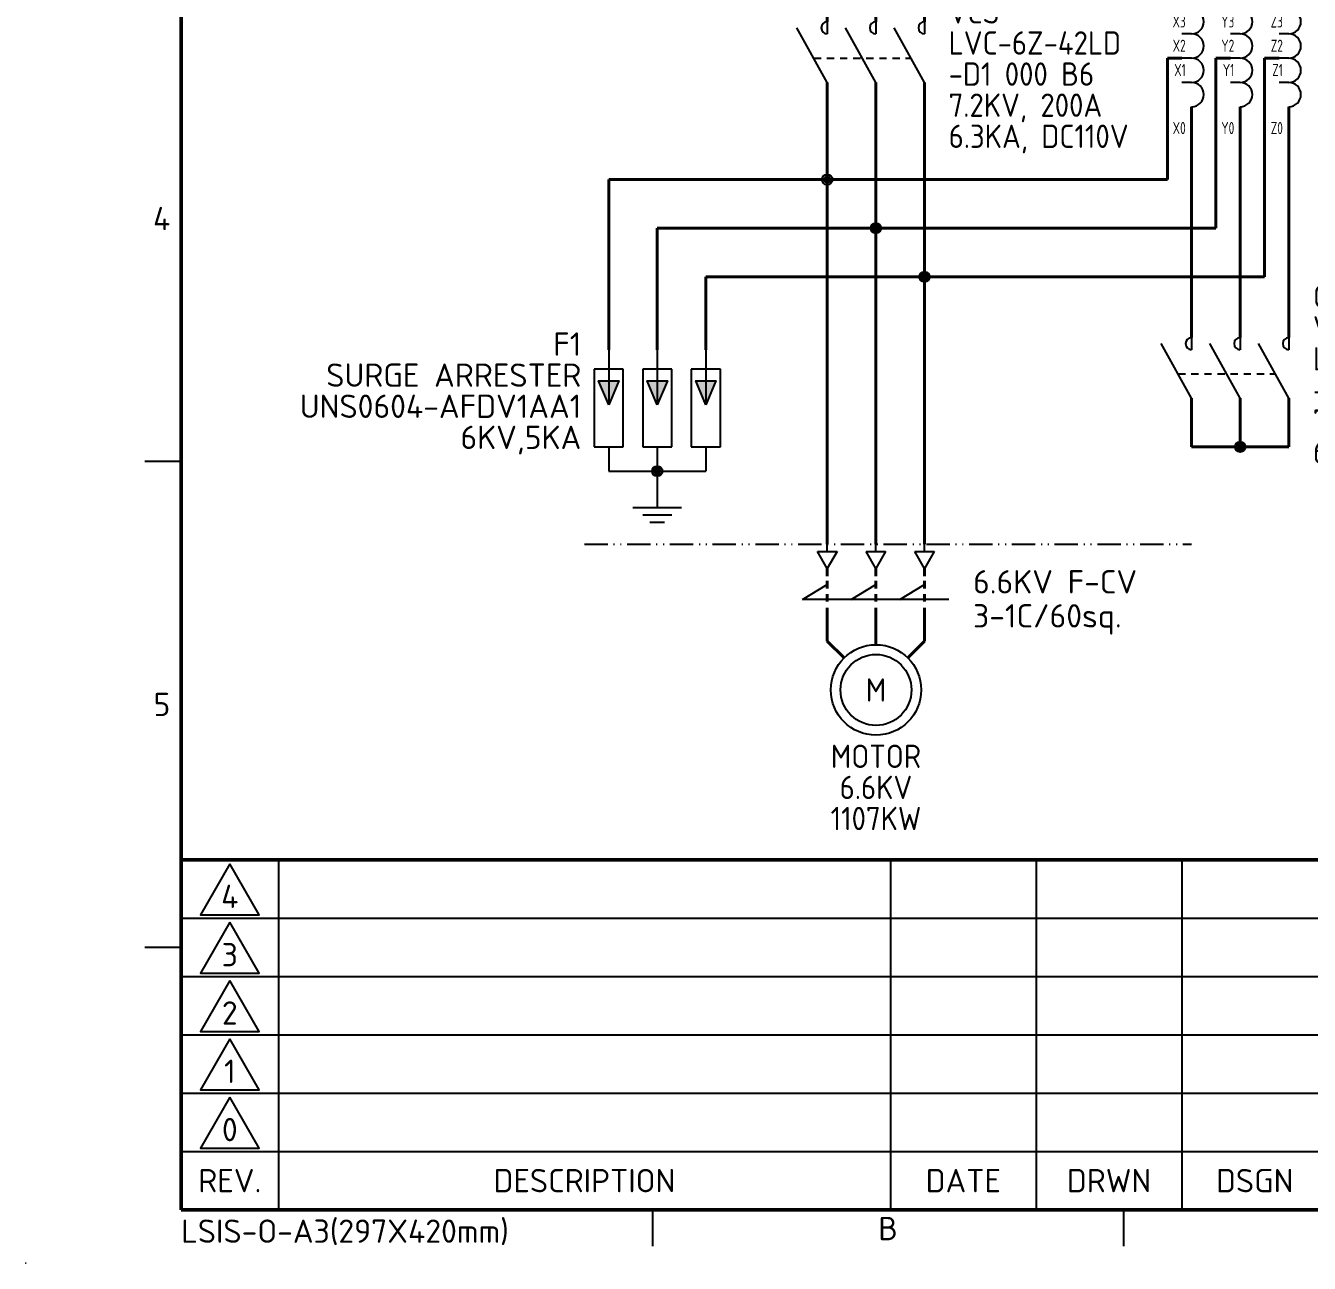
# Model space of a CAD drawing. Header units: millimetres. Extents: x 0 to 556, y 1 to 306.
# Drawn here: x 0 to 132.1, y 1 to 128.3 of the extents above; entities that cross this region are included whole.
import ezdxf
from ezdxf.enums import TextEntityAlignment as Align

# ---------------------------------------------------------------- set-up
doc = ezdxf.new("R2010")
doc.units = ezdxf.units.MM
doc.linetypes.add('ACAD_ISO12W100', pattern=[21, 12, -3, 0, -3, 0, -3])
doc.linetypes.add('JIS_02_0.7', pattern=[1.35, 0.75, -0.6])
doc.layers.add('BUS&POWER CABLE', color=2, linetype='Continuous', lineweight=40)
doc.layers.add('Sheet Out Line', color=2, linetype='Continuous', lineweight=50)
for name, color, linetype in [('MISC', 7, 'Continuous'), ('Normal Text', 7, 'Continuous'), ('Sheet Line', 3, 'Continuous'), ('Sheet Text', 2, 'Continuous'), ('SYMS', 7, 'Continuous'), ('TAGS', 7, 'Continuous'), ('TERMS', 7, 'Continuous'), ('WIRE(DEFAULT)', 7, 'Continuous')]:
    doc.layers.add(name, color=color, linetype=linetype)
doc.styles.get("Standard").update_dxf_attribs({"font": 'txt.shx', "height": 2.4, "bigfont": 'whgtxt.shx'})
doc.styles.add('WD', font='ISOCP2.shx')
doc.styles.add('WD_IEC', font='ISOCP2.shx', dxfattribs={"width": 1.1, "height": 2.4, "bigfont": 'whgtxt.shx'})

# ---------------------------------------------------------------- blocks, each defined once
blk = doc.blocks.new('WDDOT')
for radius in [0.529, 0.33, 0.164]:
    blk.add_circle((0, 0), radius)
blk = doc.blocks.new('VE11_SA1')
h = blk.add_hatch(color=7)
h.set_gradient(color1=(255, 255, 255), one_color=1, tint=1)
h.paths.add_polyline_path([(0, -5.67), (-1.04, -3.2), (1.04, -3.2)])
for p, q in [((0, 0), (0, -5.67)), ((1.5, -2), (-1.5, -2)), ((-1.5, -2), (-1.5, -10)), ((1.5, -10), (1.5, -2)), ((-1.5, -10), (1.5, -10)), ((0, -10), (0, -11))]:
    blk.add_line(p, q)
blk.add_lwpolyline([(0, -5.67), (-1.04, -3.2), (1.04, -3.2)], close=True)
at = {"style": 'WD_IEC', "width": 1.1}
for tag, p in [('TAG1', (-2.82, 0.58)), ('RATING12', (-2.82, -2.62)), ('RATING11', (-2.82, -5.82)), ('RATING1', (-2.82, -9.02))]:
    blk.add_attdef(tag, text='', height=2.4, dxfattribs=at).set_placement(p, align=Align.MIDDLE_RIGHT)
at = {"flags": 1}
for tag, p, height, style in [('X2TERM01', (0, 0), 0.08, 'WD'), ('INST', (2.18, -5.15), 1, 'WD_IEC'), ('LOC', (2.18, -6.72), 1, 'WD_IEC'), ('FAMILY', (2.13, -8.37), 1, 'WD_IEC'), ('CAT', (2.13, -9.87), 1, 'WD_IEC'), ('MFG', (2.18, -11.16), 1, 'WD_IEC'), ('X8TERM02', (0, -11), 0.08, 'WD'), ('ASSYCODE', (2.18, -12.53), 1, 'WD_IEC')]:
    blk.add_attdef(tag, p, '', height=height, dxfattribs=dict(at, style=style))
blk = doc.blocks.new('VE12_SA1')
h = blk.add_hatch(color=7)
h.set_gradient(color1=(255, 255, 255), one_color=1, tint=1)
h.paths.add_polyline_path([(0, -5.67), (-1.04, -3.2), (1.04, -3.2)])
for p, q in [((0, 0), (0, -5.67)), ((1.5, -2), (-1.5, -2)), ((-1.5, -2), (-1.5, -10)), ((1.5, -10), (1.5, -2)), ((-1.5, -10), (1.5, -10)), ((0, -10), (0, -11))]:
    blk.add_line(p, q)
blk.add_lwpolyline([(0, -5.67), (-1.04, -3.2), (1.04, -3.2)], close=True)
at = {"style": 'WD_IEC', "flags": 1}
for tag, height, p in [('INST', 1, (-2.45, 1.83)), ('LOC', 1, (-2.6, 0.66)), ('TAG2', 2.5, (-2.63, -2.48)), ('RATING1', 2.5, (-2.63, -12.08))]:
    blk.add_attdef(tag, text='', height=height, dxfattribs=at).set_placement(p, align=Align.RIGHT)
at = {"flags": 1}
for tag, p, height, style in [('X2TERM01', (0, 0), 0.08, 'WD'), ('FAMILY', (2.13, -8.37), 1, 'WD_IEC'), ('CAT', (2.13, -9.87), 1, 'WD_IEC'), ('MFG', (2.18, -11.16), 1, 'WD_IEC'), ('X8TERM02', (0, -11), 0.08, 'WD'), ('ASSYCODE', (2.18, -12.53), 1, 'WD_IEC')]:
    blk.add_attdef(tag, p, '', height=height, dxfattribs=dict(at, style=style))
at = {"style": 'WD_IEC', "flags": 1}
for tag, width, p in [('RATING12', 0.8, (-2.63, -5.68)), ('RATING11', 0.78, (-2.63, -8.88))]:
    blk.add_attdef(tag, text='', height=2.5, dxfattribs=dict(at, width=width)).set_placement(p, align=Align.RIGHT)
blk = doc.blocks.new('VONF2N')
for p, q in [((0, -2.5), (-1, -0.768)), ((-1, -0.768), (1, -0.768)), ((1, -0.768), (0, -2.5))]:
    blk.add_line(p, q)
at = {"flags": 128}
blk.add_lwpolyline([(0, -0.768), (0, 0)], dxfattribs=at)
at = {"lineweight": 0, "flags": 128}
blk.add_lwpolyline([(1, -0.768), (0, -2.5)], dxfattribs=at)
at = {"style": 'WD', "flags": 1}
for tag, p in [('X2TERM01', (0, -0.768)), ('X8TERM02', (0, -2.5))]:
    blk.add_attdef(tag, p, '', height=0.08, dxfattribs=at)
blk = doc.blocks.new('VONF2C3')
at = {"color": 3, "lineweight": -3}
for p, q in [((-2.54, -3.21), (0, -1.65)), ((2.46, -3.21), (5, -1.65)), ((7.46, -3.21), (10, -1.65)), ((12.5, -3.21), (-2.54, -3.21))]:
    blk.add_line(p, q, dxfattribs=at)
at = {"layer": 'BUS&POWER CABLE'}
for p, q in [((0, 0), (0, -0.79)), ((0, -1.3), (0, -2.07)), ((5, 0), (5, -0.79)), ((5, -1.3), (5, -2.07)), ((10, 0), (10, -0.79)), ((10, -1.3), (10, -2.07)), ((0, -2.67), (0, -3.42)), ((5, -2.67), (5, -3.42)), ((10, -2.67), (10, -3.42)), ((0, -4.07), (0, -5.77)), ((5, -4.07), (5, -5.77)), ((10, -4.07), (10, -5.77))]:
    blk.add_line(p, q, dxfattribs=at)
at = {"style": 'WD', "flags": 1}
for tag, p in [('X2TERM01', (0, 0)), ('X2TERM03', (5, 0)), ('X2TERM05', (10, 0)), ('X8TERM02', (0, -5.77)), ('X8TERM04', (5, -5.77)), ('X8TERM06', (10, -5.77))]:
    blk.add_attdef(tag, p, '', height=0.08, dxfattribs=at)
blk = doc.blocks.new('VMOTOR_3S')
at = {"color": 2, "lineweight": 40}
for p, q in [((-5, 7.51), (-5, 5.01)), ((5, 7.51), (5, 5.01)), ((-5, 5.01), (-3.27, 3.28)), ((5, 5.01), (3.29, 3.29))]:
    blk.add_line(p, q, dxfattribs=at)
blk.add_line((0, 0), (0.01, -0.01))
for radius in [4.65, 3.65]:
    blk.add_circle((0.01, -0.01), radius)
at = {"style": 'WD_IEC', "flags": 1}
for tag, p in [('X2TERM01', (-5, 7.51)), ('X2TERM03', (5, 7.51)), ('X2TERM02', (0, 4.64))]:
    blk.add_attdef(tag, p, '', height=0.32, dxfattribs=at)
at = {"style": 'WD'}
for tag, p in [('TEXT1', (0.01, -0.01)), ('TEXT2', (0.01, -6.84)), ('TEXT3', (0.01, -10.04)), ('TEXT4', (0.01, -13.24)), ('TEXT5', (0.01, -16.44))]:
    blk.add_attdef(tag, text='', height=2.4, dxfattribs=at).set_placement(p, align=Align.MIDDLE_CENTER)
at = {"style": 'WD_IEC', "flags": 1}
for tag, p in [('INST', (-6.38, -1.87)), ('LOC', (-6.32, -3.04)), ('TAG1', (-6.03, -4.76))]:
    blk.add_attdef(tag, text='', height=1, dxfattribs=at).set_placement(p, align=Align.RIGHT)
blk = doc.blocks.new('VGND2')
at = {"color": 3}
for p, q in [((0, 0), (0, -1.25)), ((-2.5, -1.25), (2.5, -1.25)), ((-1.5, -2), (1.5, -2)), ((-0.75, -2.75), (0.75, -2.75))]:
    blk.add_line(p, q, dxfattribs=at)
at = {"style": 'WD_IEC'}
for tag, p in [('INST', (-4.14, 0.1)), ('LOC', (-4.14, -3.4))]:
    blk.add_attdef(tag, text='', height=2.5, dxfattribs=at).set_placement(p, align=Align.RIGHT)
at = {"style": 'WD_IEC', "flags": 1}
blk.add_attdef('X2TERM01', (0, 0), '', height=0.32, dxfattribs=at)
at = {"color": 3, "style": 'WD_IEC', "flags": 1}
blk.add_attdef('TAG1', text='', height=2.4, dxfattribs=at).set_placement((-2.47, -6.6), align=Align.RIGHT)
blk = doc.blocks.new('LSSA3')
blk.add_circle((0, 1), 0.01)
at = {"layer": 'Sheet Line'}
for p, q in [((16, 83.5), (12.25, 83.5)), ((26, 42.5), (26, 6.5)), ((89, 42.5), (89, 6.5)), ((104, 42.5), (104, 6.5)), ((119, 42.5), (119, 6.5)), ((16, 36.5), (164, 36.5)), ((16, 33.5), (12.25, 33.5)), ((16, 30.5), (164, 30.5)), ((16, 24.5), (164, 24.5)), ((16, 18.5), (164, 18.5)), ((16, 12.5), (164, 12.5)), ((64.5, 6.5), (64.5, 2.75)), ((113, 6.5), (113, 2.75))]:
    blk.add_line(p, q, dxfattribs=at)
for points in [[(21, 42.1), (17.97, 36.85), (24.03, 36.85)], [(21, 36.1), (17.97, 30.85), (24.03, 30.85)], [(21, 30.1), (17.97, 24.85), (24.03, 24.85)], [(21, 24.1), (17.97, 18.85), (24.03, 18.85)], [(21, 18.1), (17.97, 12.85), (24.03, 12.85)]]:
    blk.add_lwpolyline(points, close=True, dxfattribs=at)
at = {"layer": 'Sheet Out Line'}
blk.add_line((16, 42.5), (404, 42.5), dxfattribs=at)
blk.add_lwpolyline([(16, 6.5), (404, 6.5), (404, 283.5), (16, 283.5)], close=True, dxfattribs=at)
at = {"style": 'WD_IEC', "width": 1.1}
for tag, height, p in [('DESC4', 2.4, (57.5, 39.5)), ('CUSTOMERS31', 3.8, (219, 38)), ('TITLE1', 3.6, (333, 37.5)), ('CUSTOMERS21', 3.8, (219, 35.25)), ('DESC3', 2.4, (57.5, 33.5)), ('CUSTOMERS32', 3.8, (219, 32.5)), ('TITLE2', 3.6, (333, 32.5)), ('CUSTOMERS22', 3.8, (219, 29.75)), ('RN', 3.5, (398, 28.75)), ('TITLE3', 3.6, (333, 27.5)), ('DESC2', 2.4, (57.5, 27.5)), ('CUSTOMERS33', 3.8, (219, 27)), ('DESC1', 2.4, (57.5, 21.5)), ('WORKNO', 3.5, (365.5, 18.5)), ('FILE', 2.4, (314, 18.5)), ('DESC0', 2.4, (57.5, 15.5)), ('SHN', 2.4, (395, 12)), ('TSH', 2.4, (401, 9))]:
    blk.add_attdef(tag, text='', height=height, dxfattribs=at).set_placement(p, align=Align.MIDDLE_CENTER)
at = {"style": 'WD_IEC'}
for tag, p in [('DATE4', (96.5, 39.5)), ('DRWN4', (111.5, 39.5)), ('DSGN4', (126.5, 39.5)), ('CHKD4', (141.5, 39.5)), ('APPD4', (156.5, 39.5)), ('DATE3', (96.5, 33.5)), ('DRWN3', (111.5, 33.5)), ('DSGN3', (126.5, 33.5)), ('CHKD3', (141.5, 33.5)), ('APPD3', (156.5, 33.5)), ('DATE2', (96.5, 27.5)), ('DRWN2', (111.5, 27.5)), ('DSGN2', (126.5, 27.5)), ('CHKD2', (141.5, 27.5)), ('APPD2', (156.5, 27.5)), ('DATE1', (96.5, 21.5)), ('DRWN1', (111.5, 21.5)), ('DSGN1', (126.5, 21.5)), ('CHKD1', (141.5, 21.5)), ('APPD1', (156.5, 21.5)), ('DATE0', (96.5, 15.5)), ('DRWN0', (111.5, 15.5)), ('DSGN0', (126.5, 15.5)), ('CHKD0', (141.5, 15.5)), ('APPD0', (156.5, 15.5))]:
    blk.add_attdef(tag, text='', height=2.4, dxfattribs=at).set_placement(p, align=Align.MIDDLE_CENTER)
at = {"style": 'WD_IEC', "width": 1.1}
for tag, p in [('DWG1ST', (345, 10.5)), ('DWGNO', (373.49, 10.5))]:
    blk.add_attdef(tag, text='', height=3.5, dxfattribs=at).set_placement(p, align=Align.MIDDLE_LEFT)
at = {"style": 'WD_IEC', "width": 1.1, "flags": 9}
blk.add_attdef('WD_TB', (0, 0), '', height=2.4, dxfattribs=at)
at = {"layer": 'Sheet Text', "style": 'WD_IEC', "width": 1.1}
for s, p in [('4', (14.88, 108.5)), ('5', (14.88, 58.5))]:
    blk.add_text(s, height=2.4, dxfattribs=at).set_placement(p, align=Align.MIDDLE_RIGHT)
for s, p in [('4', (21, 38.75)), ('3', (21, 32.75)), ('2', (21, 26.75)), ('1', (21, 20.75)), ('0', (21, 14.75)), ('REV.', (21, 9.5)), ('DESCRIPTION', (57.5, 9.5)), ('DATE', (96.5, 9.5)), ('DRWN', (111.5, 9.5)), ('DSGN', (126.5, 9.5))]:
    blk.add_text(s, height=2.4, dxfattribs=at).set_placement(p, align=Align.MIDDLE_CENTER)
blk.add_text('LSIS-O-A3(297X420mm)', height=2.4, dxfattribs=at).set_placement((16, 5.5), align=Align.TOP_LEFT)
blk.add_text('B', height=2.4, dxfattribs=at).set_placement((88.75, 3.37), align=Align.CENTER)
blk = doc.blocks.new('VA22_VCST1')
at = {"color": 2, "lineweight": 40}
for p, q in [((-5, 6.25), (-5, 3.75)), ((0, 6.25), (0, 3.75)), ((5, 6.25), (5, 3.75)), ((-5, -2.5), (-5, -6.25)), ((0, -2.5), (0, -6.25)), ((5, -2.5), (5, -6.25))]:
    blk.add_line(p, q, dxfattribs=at)
for p, q in [((-5, -2.5), (-8.12, 3.12)), ((-5, 3.75), (-5, 2.5)), ((0, -2.5), (-3.12, 3.12)), ((0, 3.75), (0, 2.5)), ((5, -2.5), (1.88, 3.12)), ((5, 3.75), (5, 2.5))]:
    blk.add_line(p, q)
at = {"linetype": 'JIS_02_0.7'}
blk.add_line((-6.39, 0), (3.61, 0), dxfattribs=at)
for centre in [(-5, 3.12), (0, 3.12), (5, 3.12)]:
    blk.add_arc(centre, 0.625, 90, 270)
at = {"style": 'WD_IEC'}
for tag, p in [('TAG2', (7.49, 7.96)), ('RATING12', (7.49, 4.76)), ('RATING11', (7.49, 1.56)), ('RATING10', (7.49, -1.64)), ('RATING1', (7.49, -4.84)), ('RATING2', (7.49, -8.04))]:
    blk.add_attdef(tag, text='', height=2.4, dxfattribs=at).set_placement(p, align=Align.MIDDLE_LEFT)
at = {"style": 'WD', "flags": 1}
for tag, p, height in [('X2TERM01', (-5, 6.25), 0.08), ('X2TERM02', (0, 6.25), 0.08), ('X2TERM03', (5, 6.25), 0.08), ('X4LINK', (-6.39, 0), 0.01), ('X1LINK', (3.61, 0), 0.01), ('X8TERM04', (-5, -6.25), 0.08), ('X8TERM05', (0, -6.25), 0.08), ('X8TERM06', (5, -6.25), 0.08)]:
    blk.add_attdef(tag, p, '', height=height, dxfattribs=at)
at = {"style": 'WD_IEC', "flags": 1}
for tag, p in [('INST', (-6.99, -4.03)), ('LOC', (-7.02, -5.33)), ('FAMILY', (-6.9, -6.72)), ('WDTAGALT', (-6.95, -8.07))]:
    blk.add_attdef(tag, text='', height=1, dxfattribs=at).set_placement(p, align=Align.RIGHT)
blk = doc.blocks.new('VD61_AUTOTRT1')
at = {"color": 2, "lineweight": 40}
for p, q in [((-5, 10), (-5, 5)), ((0, 10), (0, 5)), ((5, 10), (5, 5)), ((-5, -5), (-5, -10)), ((0, -5), (0, -10)), ((5, -5), (5, -10))]:
    blk.add_line(p, q, dxfattribs=at)
for p, q in [((-5, 2.5), (-6, 2.5)), ((0, 2.5), (-1, 2.5)), ((5, 2.5), (4, 2.5)), ((-5, 0), (-6, 0)), ((0, 0), (-1, 0)), ((5, 0), (4, 0)), ((-5, -2.5), (-6, -2.5)), ((0, -2.5), (-1, -2.5)), ((5, -2.5), (4, -2.5))]:
    blk.add_line(p, q)
for centre in [(-5, 3.75), (0, 3.75), (5, 3.75), (-5, 1.25), (0, 1.25), (5, 1.25), (-5, -1.25), (0, -1.25), (5, -1.25), (-5, -3.75), (0, -3.75), (5, -3.75)]:
    blk.add_arc(centre, 1.25, 270, 90)
at = {"style": 'WD_IEC', "flags": 1}
for tag, p in [('INST', (8.94, 10.62)), ('LOC', (8.98, 9.45))]:
    blk.add_attdef(tag, p, '', height=1, dxfattribs=at)
at = {"flags": 1}
for tag, p in [('X2TERM01', (-5, 10)), ('X2TERM06', (0, 10)), ('X2TERM11', (5, 10)), ('X4TERM02', (-6, 2.5)), ('X4TERM07', (-1, 2.5)), ('X4TERM12', (4, 2.5)), ('X4TERM03', (-6, 0)), ('X4TERM08', (-1, 0)), ('X4TERM13', (4, 0)), ('X4TERM04', (-6, -2.5)), ('X4TERM09', (-1, -2.5)), ('X4TERM14', (4, -2.5)), ('X8TERM05', (-5, -10)), ('X8TERM10', (0, -10)), ('X8TERM15', (5, -10))]:
    blk.add_attdef(tag, p, '', height=0.08, dxfattribs=at)
at = {"style": 'WD_IEC', "width": 0.75}
for tag, p in [('TERM01', (-5.81, 7)), ('TERM06', (-0.81, 7)), ('TERM11', (4.19, 7)), ('TERM02', (-5.61, 3.15)), ('TERM07', (-0.61, 3.15)), ('TERM12', (4.39, 3.15)), ('TERM03', (-5.61, 0.65)), ('TERM08', (-0.61, 0.65)), ('TERM13', (4.39, 0.65)), ('TERM04', (-5.61, -1.85)), ('TERM09', (-0.61, -1.85)), ('TERM14', (4.39, -1.85)), ('TERM05', (-5.61, -7.82)), ('TERM10', (-0.61, -7.82)), ('TERM15', (4.39, -7.82))]:
    blk.add_attdef(tag, text='', height=1.25, dxfattribs=at).set_placement(p, align=Align.RIGHT)
at = {"style": 'WD_IEC'}
for tag, p in [('TAG1', (8.6, 6.45)), ('RATING1', (8.6, 3.36)), ('RATING11', (8.6, 0.16)), ('RATING2', (8.6, -3.04)), ('RATING3', (8.6, -6.24)), ('RATING4', (8.6, -9.44)), ('DESC1', (8.6, -12.64))]:
    blk.add_attdef(tag, p, '', height=2.5, dxfattribs=at)
at = {"style": 'WD_IEC', "flags": 1}
for tag, p in [('FAMILY', (-6.92, -10.38)), ('CAT', (-6.92, -11.88)), ('MFG', (-6.87, -13.16)), ('ASSYCODE', (-6.87, -14.53))]:
    blk.add_attdef(tag, text='', height=1, dxfattribs=at).set_placement(p, align=Align.RIGHT)

msp = doc.modelspace()

# ---------------------------------------------------------------- linework, layer by layer
at = {"linetype": 'ACAD_ISO12W100', "ltscale": 0.2}
msp.add_line((57.5, 75), (120, 75), dxfattribs=at)
at = {"layer": 'BUS&POWER CABLE'}
for p, q in [((117.5, 125), (117.5, 112.5)), ((117.5, 125), (119, 125)), ((122.5, 125), (122.5, 107.5)), ((124, 125), (122.5, 125)), ((127.5, 125), (127.5, 102.5)), ((127.5, 125), (129, 125)), ((120, 115), (120, 98.75)), ((125, 115), (125, 98.75)), ((130, 115), (130, 98.75)), ((82.5, 112.5), (60, 112.5)), ((60, 112.5), (60, 95)), ((82.5, 112.5), (117.5, 112.5)), ((87.5, 107.5), (65, 107.5)), ((65, 107.5), (65, 95)), ((87.5, 107.5), (122.5, 107.5)), ((92.5, 102.5), (70, 102.5)), ((70, 102.5), (70, 95)), ((92.5, 102.5), (127.5, 102.5)), ((120, 86.25), (120, 85)), ((125, 85), (125, 86.25)), ((130, 85), (130, 86.25)), ((120, 85), (125, 85)), ((125, 85), (130, 85)), ((87.5, 64.64), (87.5, 66.73))]:
    msp.add_line(p, q, dxfattribs=at)
at = {"layer": 'BUS&POWER CABLE', "linetype": 'Continuous'}
for p, q in [((82.5, 118.75), (82.5, 75)), ((87.5, 118.75), (87.5, 75)), ((92.5, 118.75), (92.5, 75))]:
    msp.add_line(p, q, dxfattribs=at)
at = {"layer": 'WIRE(DEFAULT)'}
for p, q in [((60, 84), (60, 82.5)), ((65, 84), (65, 82.5)), ((70, 84), (70, 82.5)), ((60, 82.5), (65, 82.5)), ((65, 82.5), (70, 82.5)), ((65, 82.5), (65, 80))]:
    msp.add_line(p, q, dxfattribs=at)

# ---------------------------------------------------------------- block references
at = {"layer": 'SYMS'}
for name, p in [('LSSA3', (0, 0)), ('WDDOT', (82.5, 112.5)), ('WDDOT', (87.5, 107.5)), ('WDDOT', (92.5, 102.5)), ('VE12_SA1', (65, 95)), ('VE12_SA1', (70, 95)), ('WDDOT', (125, 85)), ('WDDOT', (65, 82.5)), ('VGND2', (65, 80)), ('VONF2N', (82.5, 75)), ('VONF2N', (87.5, 75)), ('VONF2N', (92.5, 75)), ('VONF2C3', (82.5, 72.5))]:
    msp.add_blockref(name, p, dxfattribs=at)
ref = msp.add_blockref('VD61_AUTOTRT1', (125, 125), dxfattribs=at)
ref.add_attrib('TERM15', 'Z0', dxfattribs={"layer": 'TERMS', "height": 1.25, "style": 'WD_IEC', "width": 0.75}).set_placement((129.39, 117.18), align=Align.RIGHT)
ref.add_attrib('TERM10', 'Y0', dxfattribs={"layer": 'TERMS', "height": 1.25, "style": 'WD_IEC', "width": 0.75}).set_placement((124.39, 117.18), align=Align.RIGHT)
ref.add_attrib('TERM05', 'X0', dxfattribs={"layer": 'TERMS', "height": 1.25, "style": 'WD_IEC', "width": 0.75}).set_placement((119.39, 117.18), align=Align.RIGHT)
ref.add_attrib('TERM14', 'Z1', dxfattribs={"layer": 'TERMS', "height": 1.25, "style": 'WD_IEC', "width": 0.75}).set_placement((129.39, 123.15), align=Align.RIGHT)
ref.add_attrib('TERM09', 'Y1', dxfattribs={"layer": 'TERMS', "height": 1.25, "style": 'WD_IEC', "width": 0.75}).set_placement((124.39, 123.15), align=Align.RIGHT)
ref.add_attrib('TERM04', 'X1', dxfattribs={"layer": 'TERMS', "height": 1.25, "style": 'WD_IEC', "width": 0.75}).set_placement((119.39, 123.15), align=Align.RIGHT)
ref.add_attrib('TERM08', 'Y2', dxfattribs={"layer": 'TERMS', "height": 1.25, "style": 'WD_IEC', "width": 0.75}).set_placement((124.39, 125.65), align=Align.RIGHT)
ref.add_attrib('TERM03', 'X2', dxfattribs={"layer": 'TERMS', "height": 1.25, "style": 'WD_IEC', "width": 0.75}).set_placement((119.39, 125.65), align=Align.RIGHT)
ref.add_attrib('TERM13', 'Z2', dxfattribs={"layer": 'TERMS', "height": 1.25, "style": 'WD_IEC', "width": 0.75}).set_placement((129.39, 125.65), align=Align.RIGHT)
ref.add_attrib('TERM12', 'Z3', dxfattribs={"layer": 'TERMS', "height": 1.25, "style": 'WD_IEC', "width": 0.75}).set_placement((129.39, 128.15), align=Align.RIGHT)
ref.add_attrib('TERM07', 'Y3', dxfattribs={"layer": 'TERMS', "height": 1.25, "style": 'WD_IEC', "width": 0.75}).set_placement((124.39, 128.15), align=Align.RIGHT)
ref.add_attrib('TERM02', 'X3', dxfattribs={"layer": 'TERMS', "height": 1.25, "style": 'WD_IEC', "width": 0.75}).set_placement((119.39, 128.15), align=Align.RIGHT)
ref.add_attrib('TERM01', 'U', dxfattribs={"layer": 'TERMS', "height": 1.25, "style": 'WD_IEC', "width": 0.75}).set_placement((119.19, 132), align=Align.RIGHT)
ref.add_attrib('TERM06', 'V', dxfattribs={"layer": 'TERMS', "height": 1.25, "style": 'WD_IEC', "width": 0.75}).set_placement((124.19, 132), align=Align.RIGHT)
ref.add_attrib('TERM11', 'W', dxfattribs={"layer": 'TERMS', "height": 1.25, "style": 'WD_IEC', "width": 0.75}).set_placement((129.19, 132), align=Align.RIGHT)
ref.add_attrib('RATING4', 'SET:65%', (133.6, 115.56), dxfattribs={"layer": 'MISC', "height": 2.5, "style": 'WD_IEC'})
ref.add_attrib('RATING3', 'TAP : 50-65-80%', (133.6, 118.76), dxfattribs={"layer": 'MISC', "height": 2.5, "style": 'WD_IEC'})
ref.add_attrib('RATING2', '3P,DRY', (133.6, 121.96), dxfattribs={"layer": 'MISC', "height": 2.5, "style": 'WD_IEC'})
ref.add_attrib('RATING11', 'DHHD-AT1107', (133.6, 125.16), dxfattribs={"layer": 'MISC', "height": 2.5, "style": 'WD_IEC'})
ref.add_attrib('RATING1', '6.6KV,1107KW', (133.6, 128.36), dxfattribs={"layer": 'MISC', "height": 2.5, "style": 'WD_IEC'})
ref.add_attrib('TAG1', 'T41', (133.6, 131.45), dxfattribs={"layer": 'TAGS', "height": 2.5, "style": 'WD_IEC'})
ref = msp.add_blockref('VA22_VCST1', (87.5, 125), dxfattribs=at)
ref.add_attrib('RATING2', '6.3KA, DC110V', dxfattribs={"layer": 'MISC', "height": 2.4, "style": 'WD_IEC'}).set_placement((94.99, 116.96), align=Align.MIDDLE_LEFT)
ref.add_attrib('RATING1', '7.2KV, 200A', dxfattribs={"layer": 'MISC', "height": 2.4, "style": 'WD_IEC'}).set_placement((94.99, 120.16), align=Align.MIDDLE_LEFT)
ref.add_attrib('RATING10', '-D1 000 B6', dxfattribs={"layer": 'MISC', "height": 2.4, "style": 'WD_IEC'}).set_placement((94.99, 123.36), align=Align.MIDDLE_LEFT)
ref.add_attrib('RATING11', 'LVC-6Z-42LD', dxfattribs={"layer": 'MISC', "height": 2.4, "style": 'WD_IEC'}).set_placement((94.99, 126.56), align=Align.MIDDLE_LEFT)
ref.add_attrib('RATING12', 'VCS', dxfattribs={"layer": 'MISC', "height": 2.4, "style": 'WD_IEC'}).set_placement((94.99, 129.76), align=Align.MIDDLE_LEFT)
ref.add_attrib('TAG2', 'Q32', dxfattribs={"layer": 'TAGS', "height": 2.4, "style": 'WD_IEC'}).set_placement((94.99, 132.96), align=Align.MIDDLE_LEFT)
ref = msp.add_blockref('VA22_VCST1', (125, 92.5), dxfattribs=at)
ref.add_attrib('RATING2', '6.3KA, DC110V', dxfattribs={"layer": 'MISC', "height": 2.4, "style": 'WD_IEC'}).set_placement((132.49, 84.46), align=Align.MIDDLE_LEFT)
ref.add_attrib('RATING1', '7.2KV, 200A', dxfattribs={"layer": 'MISC', "height": 2.4, "style": 'WD_IEC'}).set_placement((132.49, 87.66), align=Align.MIDDLE_LEFT)
ref.add_attrib('RATING10', '-D1 000 B6', dxfattribs={"layer": 'MISC', "height": 2.4, "style": 'WD_IEC'}).set_placement((132.49, 90.86), align=Align.MIDDLE_LEFT)
ref.add_attrib('RATING11', 'LVC-6Z-42LD', dxfattribs={"layer": 'MISC', "height": 2.4, "style": 'WD_IEC'}).set_placement((132.49, 94.06), align=Align.MIDDLE_LEFT)
ref.add_attrib('RATING12', 'VCS', dxfattribs={"layer": 'MISC', "height": 2.4, "style": 'WD_IEC'}).set_placement((132.49, 97.26), align=Align.MIDDLE_LEFT)
ref.add_attrib('TAG2', 'Q33', dxfattribs={"layer": 'TAGS', "height": 2.4, "style": 'WD_IEC'}).set_placement((132.49, 100.46), align=Align.MIDDLE_LEFT)
ref = msp.add_blockref('VE11_SA1', (60, 95), dxfattribs=at)
ref.add_attrib('RATING1', '6KV,5KA', dxfattribs={"layer": 'MISC', "height": 2.4, "style": 'WD_IEC', "width": 1.1}).set_placement((57.18, 85.98), align=Align.MIDDLE_RIGHT)
ref.add_attrib('RATING11', 'UNS0604-AFDV1AA1', dxfattribs={"layer": 'MISC', "height": 2.4, "style": 'WD_IEC', "width": 1.1}).set_placement((57.18, 89.18), align=Align.MIDDLE_RIGHT)
ref.add_attrib('RATING12', 'SURGE ARRESTER', dxfattribs={"layer": 'MISC', "height": 2.4, "style": 'WD_IEC', "width": 1.1}).set_placement((57.18, 92.38), align=Align.MIDDLE_RIGHT)
ref.add_attrib('TAG1', 'F1', dxfattribs={"layer": 'TAGS', "height": 2.4, "style": 'WD_IEC', "width": 1.1}).set_placement((57.18, 95.58), align=Align.MIDDLE_RIGHT)
ref = msp.add_blockref('VMOTOR_3S', (87.5, 60), dxfattribs=at)
ref.add_attrib('TEXT4', '1107KW', dxfattribs={"layer": 'MISC', "height": 2.4, "style": 'WD'}).set_placement((87.51, 46.76), align=Align.MIDDLE_CENTER)
ref.add_attrib('TEXT3', '6.6KV', dxfattribs={"layer": 'MISC', "height": 2.4, "style": 'WD'}).set_placement((87.51, 49.96), align=Align.MIDDLE_CENTER)
ref.add_attrib('TEXT2', 'MOTOR', dxfattribs={"layer": 'MISC', "height": 2.4, "style": 'WD'}).set_placement((87.51, 53.16), align=Align.MIDDLE_CENTER)
ref.add_attrib('TEXT1', 'M', dxfattribs={"layer": 'MISC', "height": 2.4, "style": 'WD'}).set_placement((87.51, 59.99), align=Align.MIDDLE_CENTER)

# ---------------------------------------------------------------- texts
at = {"layer": 'Normal Text', "insert": (97.5, 69), "char_height": 2.4, "width": 20, "attachment_point": 4, "line_spacing_factor": 0.875, "style": 'WD_IEC'}
msp.add_mtext('6.6KV F-CV\\P3-1C/60sq.', dxfattribs=at)

doc.saveas('drawing.dxf')
